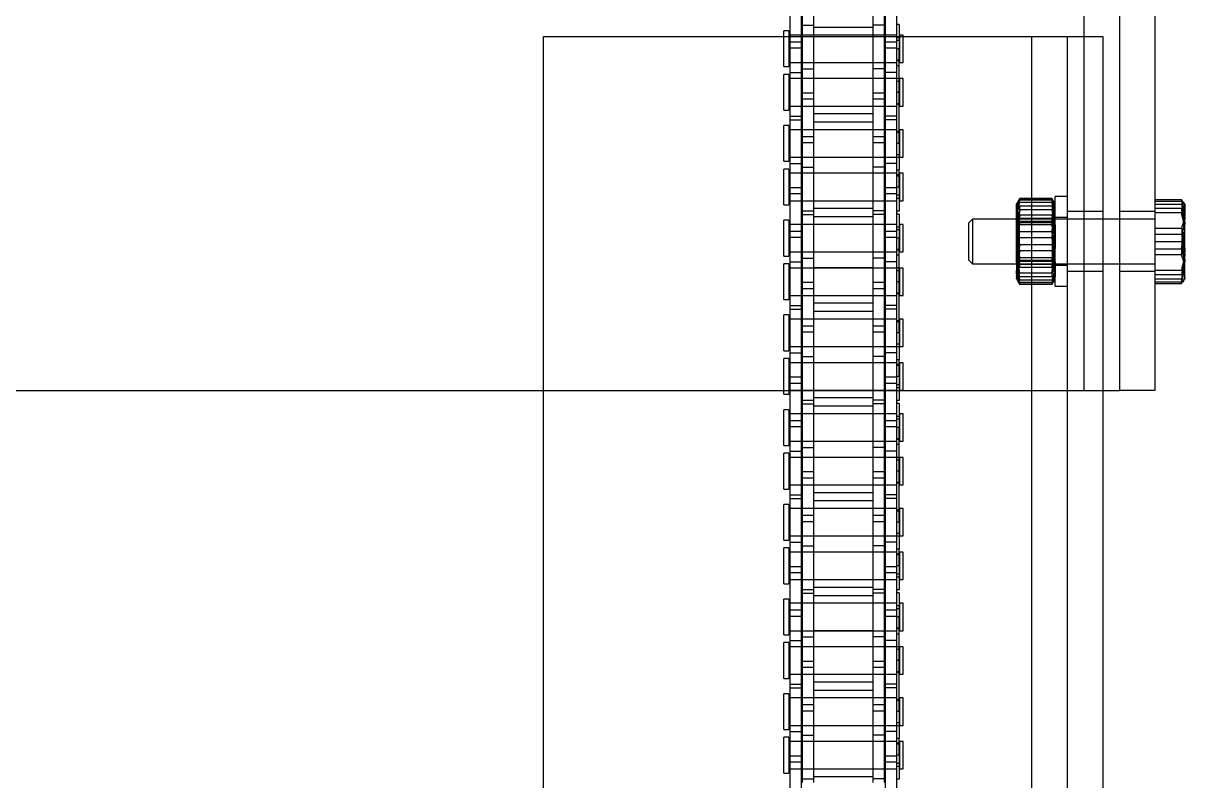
# Model space of a CAD drawing. Header units: metres. Extents: x 0 to 63075, y 0 to 44550.
# Drawn here: x 14039.5 to 14195.2, y 28974.7 to 29076.3 of the extents above; entities that cross this region are included whole.
import ezdxf

# ---------------------------------------------------------------- set-up
doc = ezdxf.new("R2010")
doc.units = ezdxf.units.M
doc.header["$LTSCALE"] = 75
doc.linetypes.add('HIDDEN2', pattern=[4.7625, 3.175, -1.5875])
for name, color, linetype in [('SDM', 7, 'Continuous'), ('SL4', 4, 'Continuous'), ('ST1', 7, 'HIDDEN2')]:
    doc.layers.add(name, color=color, linetype=linetype)

# ---------------------------------------------------------------- blocks, each defined once
blk = doc.blocks.new('A$Cb6dca9d5')
at = {"layer": 'SL4'}
for p, q in [((340, 2387.24), (340, 2287.24)), ((344.76, 2387.24), (344.76, 2287.24)), ((297.51, 2336.25), (297.51, 2339.74)), ((299.03, 2336.25), (299.03, 2339.74)), ((306.96, 2336.25), (306.96, 2339.74)), ((308.48, 2336.25), (308.48, 2339.74)), ((335.24, 2339.74), (335.24, 2334.74)), ((295.84, 2334.74), (295.84, 2339)), ((297.36, 2334.74), (297.36, 2339)), ((308.64, 2334.74), (308.64, 2339)), ((310.16, 2334.74), (310.16, 2339)), ((295.66, 2335.47), (295, 2335.47)), ((295, 2334.74), (295, 2335.47)), ((295.66, 2335.47), (295.66, 2334.74)), ((297.51, 2334.74), (297.51, 2336.25)), ((297.51, 2336.25), (299.03, 2336.25)), ((299.03, 2334.74), (299.03, 2336.25)), ((308.48, 2336.25), (306.96, 2336.25)), ((306.96, 2334.74), (306.96, 2336.25)), ((308.48, 2334.74), (308.48, 2336.25)), ((310.49, 2336.31), (310.16, 2336.31)), ((310.49, 2336.31), (310.49, 2334.74)), ((262.77, 2334.74), (328.24, 2334.74)), ((262.77, 1009.76), (262.77, 2334.74)), ((295.84, 2334.92), (295.66, 2334.92)), ((297.51, 2334.92), (297.36, 2334.92)), ((308.64, 2334.92), (308.48, 2334.92)), ((311, 2334.92), (310.53, 2334.92)), ((310.53, 2334.92), (310.53, 2334.74)), ((311, 2334.74), (311, 2334.92)), ((328.24, 1009.76), (328.24, 2334.74)), ((328.24, 2334.74), (337.77, 2334.74)), ((337.77, 2334.74), (337.77, 1009.76)), ((344.76, 2312.88), (348.32, 2312.88)), ((348.32, 2312.88), (348.76, 2310.94)), ((348.57, 2312.48), (348.32, 2312.88)), ((348.76, 2312.24), (348.62, 2312.49)), ((348.76, 2312.24), (348.76, 2310.94)), ((340, 2310.24), (337.77, 2310.24)), ((348.76, 2306.18), (348.76, 2310.94)), ((344.76, 2309), (348.32, 2309)), ((348.32, 2309), (348.76, 2306.18)), ((348.76, 2302.48), (348.76, 2306.18)), ((337.77, 2304.24), (340, 2304.24)), ((344.76, 2303.36), (348.32, 2303.36)), ((348.76, 2302.24), (348.76, 2302.48)), ((344.76, 2301.6), (348.32, 2301.6)), ((348.62, 2301.99), (348.76, 2302.24)), ((123.24, 2287.24), (262.77, 2287.24)), ((337.77, 2287.24), (340, 2287.24)), ((344.76, 2287.24), (340, 2287.24))]:
    blk.add_line(p, q, dxfattribs=at)
for points, knots in [([(348.76, 2310.94), (348.76, 2310.89), (348.76, 2310.24), (348.53, 2309.6), (348.32, 2309)], [0, 0, 0, 0, 0.070201, 1, 1, 1, 1]), ([(348.76, 2306.18), (348.76, 2306.11), (348.76, 2305.16), (348.53, 2304.22), (348.32, 2303.36)], [0, 0, 0, 0, 0.070201, 1, 1, 1, 1]), ([(348.32, 2303.36), (348.5, 2303.13), (348.74, 2302.84), (348.76, 2302.54), (348.76, 2302.48)], [0, 0, 0, 0, 0.768151, 1, 1, 1, 1]), ([(348.76, 2302.48), (348.71, 2302.24), (348.63, 2301.94), (348.37, 2301.66), (348.32, 2301.6)], [0, 0, 0, 0, 0.788999, 1, 1, 1, 1])]:
    blk.add_open_spline(points, degree=3, knots=knots, dxfattribs=at)
at = {"layer": 'ST1'}
for p, q in [((335.24, 2387.24), (335.24, 2287.24)), ((297.51, 2336.25), (299.03, 2336.25)), ((299.03, 2335.97), (306.96, 2335.97)), ((308.48, 2336.25), (306.96, 2336.25)), ((295, 2330.68), (295, 2334.74)), ((295.66, 2334.74), (295.66, 2330.68)), ((297.36, 2334.92), (295.84, 2334.92)), ((297.36, 2334.92), (295.84, 2334.92)), ((295.84, 2329.9), (295.84, 2334.74)), ((295.84, 2334.01), (297.36, 2334.01)), ((297.36, 2329.9), (297.36, 2334.74)), ((308.48, 2334.92), (297.51, 2334.92)), ((299.03, 2334.92), (297.51, 2334.92)), ((297.51, 2327.16), (297.51, 2334.74)), ((299.03, 2327.16), (299.03, 2334.74)), ((306.96, 2334.92), (299.03, 2334.92)), ((308.48, 2334.92), (306.96, 2334.92)), ((306.96, 2327.16), (306.96, 2334.74)), ((308.48, 2327.16), (308.48, 2334.74)), ((310.16, 2334.92), (308.64, 2334.92)), ((310.16, 2334.92), (308.64, 2334.92)), ((308.64, 2329.9), (308.64, 2334.74)), ((308.64, 2334.01), (310.16, 2334.01)), ((310.16, 2329.9), (310.16, 2334.74)), ((310.53, 2334.55), (310.16, 2334.55)), ((310.49, 2334.18), (310.16, 2334.18)), ((310.49, 2334.74), (310.49, 2333.08)), ((310.53, 2334.74), (310.53, 2331.23)), ((311, 2331.23), (311, 2334.74)), ((328.24, 1009.76), (328.24, 2334.74)), ((333, 2334.74), (333, 1009.76)), ((335.24, 2334.74), (335.24, 2287.24)), ((297.36, 2333.15), (295.84, 2333.15)), ((310.16, 2333.15), (308.64, 2333.15)), ((310.49, 2333.08), (310.16, 2333.08)), ((310.49, 2320.38), (310.49, 2333.08)), ((295, 2330.68), (295.66, 2330.68)), ((295.66, 2331.23), (310.16, 2331.23)), ((295.84, 2331.23), (297.36, 2331.23)), ((297.51, 2331.23), (299.03, 2331.23)), ((297.51, 2330.4), (299.03, 2330.4)), ((299.03, 2331.23), (306.96, 2331.23)), ((306.96, 2331.19), (299.03, 2331.19)), ((306.96, 2331.23), (308.48, 2331.23)), ((308.48, 2330.4), (306.96, 2330.4)), ((308.64, 2331.23), (310.16, 2331.23)), ((310.16, 2331.6), (310.53, 2331.6)), ((310.49, 2331.46), (310.16, 2331.46)), ((310.49, 2330.78), (310.16, 2330.78)), ((310.53, 2331.23), (311, 2331.23)), ((295, 2324.83), (295, 2329.63)), ((295.66, 2329.63), (295, 2329.63)), ((295.66, 2329.63), (295.66, 2324.83)), ((310.16, 2329.07), (295.66, 2329.07)), ((295.84, 2329.9), (297.36, 2329.9)), ((295.84, 2323.55), (295.84, 2329.9)), ((297.36, 2329.07), (295.84, 2329.07)), ((297.36, 2323.55), (297.36, 2329.9)), ((299.03, 2329.07), (297.51, 2329.07)), ((299.03, 2329.12), (306.96, 2329.12)), ((306.96, 2329.07), (299.03, 2329.07)), ((308.48, 2329.07), (306.96, 2329.07)), ((310.16, 2329.9), (308.64, 2329.9)), ((308.64, 2323.55), (308.64, 2329.9)), ((310.49, 2329.07), (308.64, 2329.07)), ((310.16, 2323.55), (310.16, 2329.9)), ((310.53, 2329.07), (310.53, 2325.38)), ((311, 2329.07), (310.53, 2329.07)), ((311, 2325.38), (311, 2329.07)), ((310.53, 2328.7), (310.16, 2328.7)), ((310.49, 2327.23), (310.16, 2327.23)), ((297.51, 2326.3), (297.51, 2327.16)), ((297.51, 2327.16), (299.03, 2327.16)), ((297.51, 2317.2), (297.51, 2326.3)), ((299.03, 2326.3), (297.51, 2326.3)), ((299.03, 2326.3), (299.03, 2327.16)), ((299.03, 2317.2), (299.03, 2326.3)), ((306.96, 2326.3), (306.96, 2327.16)), ((306.96, 2327.16), (308.48, 2327.16)), ((306.96, 2317.2), (306.96, 2326.3)), ((308.48, 2326.3), (306.96, 2326.3)), ((308.48, 2326.3), (308.48, 2327.16)), ((308.48, 2317.2), (308.48, 2326.3)), ((310.16, 2325.75), (310.53, 2325.75)), ((295, 2324.83), (295.66, 2324.83)), ((295.66, 2325.38), (310.16, 2325.38)), ((295.84, 2325.38), (297.36, 2325.38)), ((297.51, 2325.38), (299.03, 2325.38)), ((299.03, 2325.38), (306.96, 2325.38)), ((306.96, 2324.34), (299.03, 2324.34)), ((306.96, 2325.38), (308.48, 2325.38)), ((308.64, 2325.38), (310.16, 2325.38)), ((310.49, 2325.61), (310.16, 2325.61)), ((310.53, 2325.38), (311, 2325.38)), ((295, 2317.98), (295, 2322.77)), ((295.66, 2322.77), (295, 2322.77)), ((295.66, 2322.77), (295.66, 2317.98)), ((295.84, 2324.05), (297.36, 2324.05)), ((295.84, 2323.55), (297.36, 2323.55)), ((295.84, 2314.46), (295.84, 2323.55)), ((297.36, 2314.46), (297.36, 2323.55)), ((299.03, 2323.27), (306.96, 2323.27)), ((310.16, 2324.05), (308.64, 2324.05)), ((310.16, 2323.55), (308.64, 2323.55)), ((308.64, 2314.46), (308.64, 2323.55)), ((310.16, 2314.46), (310.16, 2323.55)), ((310.16, 2322.22), (295.66, 2322.22)), ((297.36, 2322.22), (295.84, 2322.22)), ((299.03, 2322.22), (297.51, 2322.22)), ((297.51, 2321.31), (299.03, 2321.31)), ((306.96, 2322.22), (299.03, 2322.22)), ((308.48, 2322.22), (306.96, 2322.22)), ((306.96, 2321.31), (308.48, 2321.31)), ((310.16, 2322.22), (308.64, 2322.22)), ((310.49, 2321.99), (310.16, 2321.99)), ((310.53, 2321.85), (310.16, 2321.85)), ((310.53, 2322.22), (310.53, 2318.53)), ((311, 2322.22), (310.53, 2322.22)), ((311, 2318.53), (311, 2322.22)), ((299.03, 2320.45), (297.51, 2320.45)), ((308.48, 2320.45), (306.96, 2320.45)), ((310.49, 2320.38), (310.16, 2320.38)), ((310.49, 2320.38), (310.49, 2316.82)), ((295, 2317.98), (295.66, 2317.98)), ((295.66, 2318.53), (310.16, 2318.53)), ((295.84, 2318.53), (297.36, 2318.53)), ((297.51, 2318.53), (299.03, 2318.53)), ((299.03, 2318.53), (306.96, 2318.53)), ((306.96, 2318.49), (299.03, 2318.49)), ((306.96, 2318.53), (308.48, 2318.53)), ((308.64, 2318.53), (310.49, 2318.53)), ((310.16, 2318.9), (310.53, 2318.9)), ((310.53, 2318.53), (311, 2318.53)), ((295, 2312.13), (295, 2316.93)), ((295.66, 2316.93), (295, 2316.93)), ((295.66, 2316.93), (295.66, 2312.13)), ((310.16, 2316.37), (295.66, 2316.37)), ((295.84, 2317.7), (297.36, 2317.7)), ((297.36, 2316.37), (295.84, 2316.37)), ((297.51, 2317.2), (299.03, 2317.2)), ((297.51, 2310.85), (297.51, 2317.2)), ((299.03, 2316.37), (297.51, 2316.37)), ((299.03, 2310.85), (299.03, 2317.2)), ((299.03, 2316.42), (306.96, 2316.42)), ((306.96, 2316.37), (299.03, 2316.37)), ((308.48, 2317.2), (306.96, 2317.2)), ((306.96, 2310.85), (306.96, 2317.2)), ((308.48, 2316.37), (306.96, 2316.37)), ((308.48, 2310.85), (308.48, 2317.2)), ((310.16, 2317.7), (308.64, 2317.7)), ((310.16, 2316.37), (308.64, 2316.37)), ((310.16, 2316.82), (310.49, 2316.82)), ((310.49, 2314.53), (310.49, 2316.82)), ((310.53, 2316.37), (310.53, 2312.68)), ((311, 2316.37), (310.53, 2316.37)), ((311, 2312.68), (311, 2316.37)), ((310.49, 2316.15), (310.16, 2316.15)), ((310.53, 2316), (310.16, 2316)), ((295.84, 2313.6), (295.84, 2314.46)), ((295.84, 2314.46), (297.36, 2314.46)), ((295.84, 2304.5), (295.84, 2313.6)), ((297.36, 2313.6), (295.84, 2313.6)), ((297.36, 2313.6), (297.36, 2314.46)), ((297.36, 2304.5), (297.36, 2313.6)), ((308.64, 2313.6), (308.64, 2314.46)), ((308.64, 2314.46), (310.16, 2314.46)), ((308.64, 2304.5), (308.64, 2313.6)), ((310.16, 2313.6), (308.64, 2313.6)), ((310.49, 2314.53), (310.16, 2314.53)), ((310.16, 2313.6), (310.16, 2314.46)), ((310.16, 2304.5), (310.16, 2313.6)), ((310.49, 2313.42), (310.16, 2313.42)), ((310.49, 2314.53), (310.49, 2311.3)), ((331.4, 2301.52), (331.4, 2313.24)), ((333, 2313.24), (331.4, 2313.24)), ((295, 2312.13), (295.66, 2312.13)), ((295.66, 2312.68), (310.16, 2312.68)), ((295.84, 2312.68), (297.36, 2312.68)), ((297.51, 2312.68), (299.03, 2312.68)), ((299.03, 2312.68), (306.96, 2312.68)), ((306.96, 2312.68), (308.48, 2312.68)), ((308.64, 2312.68), (310.16, 2312.68)), ((310.16, 2313.05), (310.53, 2313.05)), ((310.53, 2312.68), (311, 2312.68)), ((326.21, 2312.25), (326.2, 2312.24)), ((326.2, 2312.22), (326.2, 2312.24)), ((326.2, 2309.37), (326.2, 2312.22)), ((326.65, 2311.98), (326.2, 2309.37)), ((326.65, 2310.32), (326.2, 2311.66)), ((326.28, 2312.37), (326.21, 2312.25)), ((326.44, 2312.65), (326.28, 2312.37)), ((326.31, 2312.36), (326.65, 2312.75)), ((326.59, 2312.9), (326.44, 2312.65)), ((326.61, 2312.89), (326.65, 2313.01)), ((330.96, 2313.01), (326.65, 2313.01)), ((330.96, 2312.96), (326.65, 2312.96)), ((330.96, 2312.75), (326.65, 2312.75)), ((330.96, 2312.46), (326.65, 2312.46)), ((330.96, 2311.98), (326.65, 2311.98)), ((331, 2312.89), (330.96, 2313.01)), ((331.12, 2312.63), (330.96, 2312.96)), ((331.31, 2312.35), (330.96, 2312.75)), ((330.96, 2311.98), (331.4, 2309.37)), ((330.96, 2310.32), (331.4, 2311.66)), ((331.16, 2312.65), (331.02, 2312.9)), ((331.33, 2312.37), (331.16, 2312.65)), ((331.39, 2312.25), (331.33, 2312.37)), ((331.4, 2312.24), (331.39, 2312.25)), ((344.76, 2312.65), (348.32, 2312.65)), ((344.76, 2312.24), (348.32, 2312.24)), ((344.76, 2311.68), (348.32, 2311.68)), ((348.32, 2312.65), (348.76, 2310.43)), ((348.32, 2312.24), (348.76, 2309.74)), ((348.76, 2312.17), (348.76, 2312.24)), ((297.51, 2311.35), (299.03, 2311.35)), ((297.51, 2310.85), (299.03, 2310.85)), ((297.51, 2301.76), (297.51, 2310.85)), ((299.03, 2301.76), (299.03, 2310.85)), ((306.96, 2311.64), (299.03, 2311.64)), ((299.03, 2310.57), (306.96, 2310.57)), ((308.48, 2311.35), (306.96, 2311.35)), ((308.48, 2310.85), (306.96, 2310.85)), ((306.96, 2301.76), (306.96, 2310.85)), ((308.48, 2301.76), (308.48, 2310.85)), ((310.49, 2311.3), (310.16, 2311.3)), ((310.49, 2310.91), (310.16, 2310.91)), ((310.49, 2310.91), (310.49, 2307.68)), ((320.32, 2310.24), (319.76, 2309.68)), ((320.32, 2310.24), (320.32, 2304.24)), ((337.77, 2310.24), (320.32, 2310.24)), ((326.65, 2311.47), (326.2, 2308.71)), ((326.65, 2309.45), (326.2, 2311.21)), ((326.65, 2310.75), (326.2, 2307.89)), ((326.65, 2308.52), (326.2, 2310.64)), ((326.55, 2309.74), (326.2, 2310.24)), ((330.96, 2311.47), (326.65, 2311.47)), ((330.96, 2310.75), (326.65, 2310.75)), ((330.96, 2310.32), (326.65, 2310.32)), ((330.96, 2311.47), (331.4, 2308.71)), ((330.96, 2309.45), (331.4, 2311.21)), ((330.96, 2310.75), (331.4, 2307.89)), ((330.96, 2308.52), (331.4, 2310.64)), ((331.38, 2310.24), (331.03, 2309.74)), ((331.38, 2310.23), (331.38, 2310.24)), ((331.4, 2310.24), (331.38, 2310.24)), ((331.38, 2304.24), (331.38, 2310.23)), ((333, 2310.44), (331.4, 2310.44)), ((337.77, 2311.24), (333, 2311.24)), ((344.76, 2311.24), (340, 2311.24)), ((344.76, 2310.24), (340, 2310.24)), ((344.76, 2311.12), (348.32, 2311.12)), ((295, 2305.28), (295, 2310.07)), ((295.66, 2310.07), (295, 2310.07)), ((295.66, 2310.07), (295.66, 2305.28)), ((310.16, 2309.52), (295.66, 2309.52)), ((297.36, 2309.52), (295.84, 2309.52)), ((295.84, 2308.61), (297.36, 2308.61)), ((299.03, 2309.52), (297.51, 2309.52)), ((306.96, 2309.52), (299.03, 2309.52)), ((308.48, 2309.52), (306.96, 2309.52)), ((310.16, 2309.52), (308.64, 2309.52)), ((308.64, 2308.61), (310.16, 2308.61)), ((310.53, 2309.15), (310.16, 2309.15)), ((310.49, 2308.78), (310.16, 2308.78)), ((310.53, 2309.52), (310.53, 2305.83)), ((311, 2309.52), (310.53, 2309.52)), ((311, 2305.83), (311, 2309.52)), ((319.76, 2309.68), (319.76, 2304.79)), ((326.65, 2307.72), (326.2, 2310.09)), ((326.65, 2309.93), (326.2, 2307.04)), ((326.2, 2304.39), (326.2, 2309.37)), ((326.55, 2309.74), (326.55, 2304.74)), ((331.03, 2309.74), (326.55, 2309.74)), ((330.96, 2309.93), (326.65, 2309.93)), ((330.96, 2309.45), (326.65, 2309.45)), ((330.96, 2307.72), (331.4, 2310.09)), ((330.96, 2309.93), (331.4, 2307.04)), ((331.03, 2304.74), (331.03, 2309.74)), ((348.32, 2306.26), (348.76, 2308.97)), ((297.36, 2307.75), (295.84, 2307.75)), ((310.16, 2307.75), (308.64, 2307.75)), ((310.49, 2307.68), (310.16, 2307.68)), ((310.49, 2294.98), (310.49, 2307.68)), ((326.65, 2304.55), (326.2, 2307.43)), ((330.96, 2308.52), (326.65, 2308.52)), ((330.96, 2307.72), (326.65, 2307.72)), ((330.96, 2304.55), (331.4, 2307.43)), ((344.76, 2308.21), (348.32, 2308.21)), ((344.76, 2307.24), (348.32, 2307.24)), ((348.32, 2305.48), (348.76, 2308.3)), ((348.32, 2308.21), (348.76, 2305.5)), ((348.32, 2307.24), (348.76, 2304.74)), ((295.66, 2305.83), (310.16, 2305.83)), ((295.84, 2305.83), (297.36, 2305.83)), ((297.51, 2305.83), (299.03, 2305.83)), ((299.03, 2305.83), (306.96, 2305.83)), ((306.96, 2305.79), (299.03, 2305.79)), ((306.96, 2305.83), (308.48, 2305.83)), ((308.64, 2305.83), (310.16, 2305.83)), ((310.16, 2306.2), (310.53, 2306.2)), ((310.49, 2306.06), (310.16, 2306.06)), ((310.53, 2305.83), (311, 2305.83)), ((326.65, 2306.76), (326.2, 2304.39)), ((326.65, 2303.72), (326.2, 2306.59)), ((326.65, 2305.96), (326.2, 2303.84)), ((326.65, 2303), (326.2, 2305.76)), ((330.96, 2306.76), (326.65, 2306.76)), ((330.96, 2305.96), (326.65, 2305.96)), ((330.96, 2306.76), (331.4, 2304.39)), ((330.96, 2303.72), (331.4, 2306.59)), ((330.96, 2305.96), (331.4, 2303.84)), ((330.96, 2303), (331.4, 2305.76)), ((344.76, 2306.26), (348.32, 2306.26)), ((344.76, 2305.48), (348.32, 2305.48)), ((295, 2305.28), (295.66, 2305.28)), ((295, 2299.43), (295, 2304.23)), ((295.66, 2304.23), (295, 2304.23)), ((295.66, 2304.23), (295.66, 2299.43)), ((295.84, 2304.5), (297.36, 2304.5)), ((295.84, 2298.15), (295.84, 2304.5)), ((297.36, 2298.15), (297.36, 2304.5)), ((297.51, 2305), (299.03, 2305)), ((308.48, 2305), (306.96, 2305)), ((310.16, 2304.5), (308.64, 2304.5)), ((308.64, 2298.15), (308.64, 2304.5)), ((310.49, 2305.38), (310.16, 2305.38)), ((310.16, 2298.15), (310.16, 2304.5)), ((319.76, 2304.79), (320.32, 2304.24)), ((320.32, 2304.24), (337.77, 2304.24)), ((326.65, 2302.49), (326.2, 2305.11)), ((326.65, 2305.03), (326.2, 2303.27)), ((326.2, 2304.24), (326.55, 2304.74)), ((326.2, 2304.39), (326.2, 2302.24)), ((326.65, 2304.16), (326.2, 2302.81)), ((326.55, 2304.74), (331.03, 2304.74)), ((330.96, 2305.03), (326.65, 2305.03)), ((330.96, 2304.55), (326.65, 2304.55)), ((330.96, 2304.16), (326.65, 2304.16)), ((330.96, 2302.49), (331.4, 2305.11)), ((330.96, 2305.03), (331.4, 2303.27)), ((330.96, 2304.16), (331.4, 2302.81)), ((331.03, 2304.74), (331.38, 2304.24)), ((331.4, 2304.04), (333, 2304.04)), ((340, 2304.24), (344.76, 2304.24)), ((348.32, 2301.82), (348.76, 2304.04)), ((310.16, 2303.67), (295.66, 2303.67)), ((297.36, 2303.67), (295.84, 2303.67)), ((299.03, 2303.67), (297.51, 2303.67)), ((299.03, 2303.72), (306.96, 2303.72)), ((306.96, 2303.67), (299.03, 2303.67)), ((308.48, 2303.67), (306.96, 2303.67)), ((310.49, 2303.67), (308.64, 2303.67)), ((310.53, 2303.3), (310.16, 2303.3)), ((310.53, 2303.67), (310.53, 2299.98)), ((311, 2303.67), (310.53, 2303.67)), ((311, 2299.98), (311, 2303.67)), ((330.96, 2303.72), (326.65, 2303.72)), ((330.96, 2303), (326.65, 2303)), ((330.96, 2302.49), (326.65, 2302.49)), ((333, 2303.24), (337.77, 2303.24)), ((340, 2303.24), (344.76, 2303.24)), ((344.76, 2302.8), (348.32, 2302.8)), ((348.32, 2301.6), (348.76, 2303.54)), ((348.76, 2302.31), (348.66, 2302.17)), ((348.76, 2302.31), (348.76, 2302.24)), ((297.51, 2300.9), (297.51, 2301.76)), ((297.51, 2301.76), (299.03, 2301.76)), ((297.51, 2291.8), (297.51, 2300.9)), ((299.03, 2300.9), (297.51, 2300.9)), ((299.03, 2300.9), (299.03, 2301.76)), ((299.03, 2291.8), (299.03, 2300.9)), ((306.96, 2300.9), (306.96, 2301.76)), ((306.96, 2301.76), (308.48, 2301.76)), ((306.96, 2291.8), (306.96, 2300.9)), ((308.48, 2300.9), (306.96, 2300.9)), ((308.48, 2300.9), (308.48, 2301.76)), ((308.48, 2291.8), (308.48, 2300.9)), ((310.49, 2301.83), (310.16, 2301.83)), ((326.2, 2302.24), (326.21, 2302.22)), ((326.21, 2302.22), (326.28, 2302.11)), ((326.28, 2302.11), (326.44, 2301.82)), ((326.44, 2301.82), (326.59, 2301.57)), ((330.96, 2302.02), (326.65, 2302.02)), ((330.96, 2301.72), (326.65, 2301.72)), ((330.96, 2301.51), (326.65, 2301.51)), ((330.96, 2301.47), (326.65, 2301.47)), ((331.02, 2301.57), (331.16, 2301.82)), ((331.16, 2301.82), (331.33, 2302.11)), ((331.33, 2302.11), (331.39, 2302.22)), ((331.39, 2302.22), (331.4, 2302.24)), ((331.4, 2301.24), (331.4, 2301.52)), ((331.4, 2301.24), (333, 2301.24)), ((344.76, 2302.24), (348.32, 2302.24)), ((344.76, 2301.82), (348.32, 2301.82)), ((295, 2299.43), (295.66, 2299.43)), ((295.66, 2299.98), (310.16, 2299.98)), ((295.84, 2299.98), (297.36, 2299.98)), ((297.51, 2299.98), (299.03, 2299.98)), ((299.03, 2299.98), (306.96, 2299.98)), ((306.96, 2299.98), (308.48, 2299.98)), ((308.64, 2299.98), (310.16, 2299.98)), ((310.16, 2300.35), (310.53, 2300.35)), ((310.49, 2300.21), (310.16, 2300.21)), ((310.53, 2299.98), (311, 2299.98)), ((295.84, 2298.65), (297.36, 2298.65)), ((295.84, 2298.15), (297.36, 2298.15)), ((295.84, 2289.06), (295.84, 2298.15)), ((297.36, 2289.06), (297.36, 2298.15)), ((306.96, 2298.94), (299.03, 2298.94)), ((299.03, 2297.87), (306.96, 2297.87)), ((310.16, 2298.65), (308.64, 2298.65)), ((310.16, 2298.15), (308.64, 2298.15)), ((308.64, 2289.06), (308.64, 2298.15)), ((310.16, 2289.06), (310.16, 2298.15)), ((295, 2292.58), (295, 2297.37)), ((295.66, 2297.37), (295, 2297.37)), ((295.66, 2297.37), (295.66, 2292.58)), ((310.16, 2296.82), (295.66, 2296.82)), ((297.36, 2296.82), (295.84, 2296.82)), ((299.03, 2296.82), (297.51, 2296.82)), ((306.96, 2296.82), (299.03, 2296.82)), ((308.48, 2296.82), (306.96, 2296.82)), ((310.16, 2296.82), (308.64, 2296.82)), ((310.49, 2296.59), (310.16, 2296.59)), ((310.53, 2296.45), (310.16, 2296.45)), ((310.53, 2296.82), (310.53, 2293.13)), ((311, 2296.82), (310.53, 2296.82)), ((311, 2293.13), (311, 2296.82)), ((297.51, 2295.91), (299.03, 2295.91)), ((299.03, 2295.05), (297.51, 2295.05)), ((306.96, 2295.91), (308.48, 2295.91)), ((308.48, 2295.05), (306.96, 2295.05)), ((310.49, 2294.98), (310.16, 2294.98)), ((310.49, 2294.98), (310.49, 2291.42)), ((295.66, 2293.13), (310.16, 2293.13)), ((295.84, 2293.13), (297.36, 2293.13)), ((297.51, 2293.13), (299.03, 2293.13)), ((299.03, 2293.13), (306.96, 2293.13)), ((306.96, 2293.09), (299.03, 2293.09)), ((306.96, 2293.13), (308.48, 2293.13)), ((308.64, 2293.13), (310.49, 2293.13)), ((310.16, 2293.5), (310.53, 2293.5)), ((310.53, 2293.13), (311, 2293.13)), ((295, 2292.58), (295.66, 2292.58)), ((295, 2286.73), (295, 2291.53)), ((295.66, 2291.53), (295, 2291.53)), ((295.66, 2291.53), (295.66, 2286.73)), ((295.84, 2292.3), (297.36, 2292.3)), ((297.51, 2291.8), (299.03, 2291.8)), ((297.51, 2285.45), (297.51, 2291.8)), ((299.03, 2285.45), (299.03, 2291.8)), ((308.48, 2291.8), (306.96, 2291.8)), ((306.96, 2285.45), (306.96, 2291.8)), ((308.48, 2285.45), (308.48, 2291.8)), ((310.16, 2292.3), (308.64, 2292.3)), ((310.16, 2291.42), (310.49, 2291.42)), ((310.49, 2289.13), (310.49, 2291.42)), ((310.16, 2290.97), (295.66, 2290.97)), ((297.36, 2290.97), (295.84, 2290.97)), ((299.03, 2290.97), (297.51, 2290.97)), ((299.03, 2291.02), (306.96, 2291.02)), ((306.96, 2290.97), (299.03, 2290.97)), ((308.48, 2290.97), (306.96, 2290.97)), ((310.16, 2290.97), (308.64, 2290.97)), ((310.49, 2290.75), (310.16, 2290.75)), ((310.53, 2290.6), (310.16, 2290.6)), ((310.53, 2290.97), (310.53, 2287.28)), ((311, 2290.97), (310.53, 2290.97)), ((311, 2287.28), (311, 2290.97)), ((295.84, 2288.2), (295.84, 2289.06)), ((295.84, 2289.06), (297.36, 2289.06)), ((297.36, 2288.2), (297.36, 2289.06)), ((308.64, 2288.2), (308.64, 2289.06)), ((308.64, 2289.06), (310.16, 2289.06)), ((310.49, 2289.13), (310.16, 2289.13)), ((310.16, 2288.2), (310.16, 2289.06)), ((310.49, 2289.13), (310.49, 2285.9)), ((262.77, 2287.24), (335.24, 2287.24)), ((295, 2286.73), (295.66, 2286.73)), ((295.66, 2287.28), (310.16, 2287.28)), ((295.84, 2279.1), (295.84, 2288.2)), ((297.36, 2288.2), (295.84, 2288.2)), ((295.84, 2287.28), (297.36, 2287.28)), ((297.36, 2279.1), (297.36, 2288.2)), ((297.51, 2287.28), (299.03, 2287.28)), ((299.03, 2287.28), (306.96, 2287.28)), ((306.96, 2287.28), (308.48, 2287.28)), ((308.64, 2279.1), (308.64, 2288.2)), ((310.16, 2288.2), (308.64, 2288.2)), ((308.64, 2287.28), (310.16, 2287.28)), ((310.16, 2279.1), (310.16, 2288.2)), ((310.49, 2288.02), (310.16, 2288.02)), ((310.16, 2287.65), (310.53, 2287.65)), ((310.53, 2287.28), (311, 2287.28)), ((335.24, 2287.24), (337.77, 2287.24)), ((297.51, 2285.95), (299.03, 2285.95)), ((297.51, 2285.45), (299.03, 2285.45)), ((297.51, 2276.36), (297.51, 2285.45)), ((299.03, 2276.36), (299.03, 2285.45)), ((306.96, 2286.24), (299.03, 2286.24)), ((299.03, 2285.17), (306.96, 2285.17)), ((308.48, 2285.95), (306.96, 2285.95)), ((308.48, 2285.45), (306.96, 2285.45)), ((306.96, 2276.36), (306.96, 2285.45)), ((308.48, 2276.36), (308.48, 2285.45)), ((310.49, 2285.9), (310.16, 2285.9)), ((310.49, 2285.51), (310.16, 2285.51)), ((310.49, 2285.51), (310.49, 2282.28)), ((295, 2279.88), (295, 2284.67)), ((295.66, 2284.67), (295, 2284.67)), ((295.66, 2284.67), (295.66, 2279.88)), ((310.16, 2284.12), (295.66, 2284.12)), ((297.36, 2284.12), (295.84, 2284.12)), ((299.03, 2284.12), (297.51, 2284.12)), ((306.96, 2284.12), (299.03, 2284.12)), ((308.48, 2284.12), (306.96, 2284.12)), ((310.16, 2284.12), (308.64, 2284.12)), ((310.53, 2283.75), (310.16, 2283.75)), ((310.53, 2284.12), (310.53, 2280.43)), ((311, 2284.12), (310.53, 2284.12)), ((311, 2280.43), (311, 2284.12)), ((295.84, 2283.21), (297.36, 2283.21)), ((297.36, 2282.35), (295.84, 2282.35)), ((308.64, 2283.21), (310.16, 2283.21)), ((310.16, 2282.35), (308.64, 2282.35)), ((310.49, 2283.38), (310.16, 2283.38)), ((310.49, 2282.28), (310.16, 2282.28)), ((310.49, 2269.58), (310.49, 2282.28)), ((310.16, 2280.8), (310.53, 2280.8)), ((310.49, 2280.66), (310.16, 2280.66)), ((295, 2279.88), (295.66, 2279.88)), ((295.66, 2280.43), (310.16, 2280.43)), ((295.84, 2280.43), (297.36, 2280.43)), ((295.84, 2279.1), (297.36, 2279.1)), ((295.84, 2272.75), (295.84, 2279.1)), ((297.36, 2272.75), (297.36, 2279.1)), ((297.51, 2280.43), (299.03, 2280.43)), ((297.51, 2279.6), (299.03, 2279.6)), ((299.03, 2280.43), (306.96, 2280.43)), ((306.96, 2280.39), (299.03, 2280.39)), ((306.96, 2280.43), (308.48, 2280.43)), ((308.48, 2279.6), (306.96, 2279.6)), ((308.64, 2280.43), (310.16, 2280.43)), ((310.16, 2279.1), (308.64, 2279.1)), ((308.64, 2272.75), (308.64, 2279.1)), ((310.49, 2279.98), (310.16, 2279.98)), ((310.16, 2272.75), (310.16, 2279.1)), ((310.53, 2280.43), (311, 2280.43)), ((295, 2274.03), (295, 2278.83)), ((295.66, 2278.83), (295, 2278.83)), ((295.66, 2278.83), (295.66, 2274.03)), ((310.16, 2278.27), (295.66, 2278.27)), ((297.36, 2278.27), (295.84, 2278.27)), ((299.03, 2278.27), (297.51, 2278.27)), ((299.03, 2278.32), (306.96, 2278.32)), ((306.96, 2278.27), (299.03, 2278.27)), ((308.48, 2278.27), (306.96, 2278.27)), ((310.49, 2278.27), (308.64, 2278.27)), ((310.53, 2277.9), (310.16, 2277.9)), ((310.53, 2278.27), (310.53, 2274.58)), ((311, 2278.27), (310.53, 2278.27)), ((311, 2274.58), (311, 2278.27)), ((297.51, 2275.5), (297.51, 2276.36)), ((297.51, 2276.36), (299.03, 2276.36)), ((299.03, 2275.5), (299.03, 2276.36)), ((306.96, 2275.5), (306.96, 2276.36)), ((306.96, 2276.36), (308.48, 2276.36)), ((308.48, 2275.5), (308.48, 2276.36)), ((310.49, 2276.43), (310.16, 2276.43)), ((295.66, 2274.58), (310.16, 2274.58)), ((295.84, 2274.58), (297.36, 2274.58)), ((297.51, 2266.4), (297.51, 2275.5)), ((299.03, 2275.5), (297.51, 2275.5)), ((297.51, 2274.58), (299.03, 2274.58)), ((299.03, 2266.4), (299.03, 2275.5)), ((299.03, 2274.58), (306.96, 2274.58)), ((306.96, 2266.4), (306.96, 2275.5)), ((308.48, 2275.5), (306.96, 2275.5)), ((306.96, 2274.58), (308.48, 2274.58)), ((308.48, 2266.4), (308.48, 2275.5)), ((308.64, 2274.58), (310.16, 2274.58)), ((310.16, 2274.95), (310.53, 2274.95)), ((310.49, 2274.81), (310.16, 2274.81)), ((310.53, 2274.58), (311, 2274.58)), ((295, 2274.03), (295.66, 2274.03)), ((295.84, 2273.25), (297.36, 2273.25)), ((295.84, 2272.75), (297.36, 2272.75)), ((295.84, 2263.66), (295.84, 2272.75)), ((297.36, 2263.66), (297.36, 2272.75)), ((306.96, 2273.54), (299.03, 2273.54)), ((310.16, 2273.25), (308.64, 2273.25)), ((310.16, 2272.75), (308.64, 2272.75)), ((308.64, 2263.66), (308.64, 2272.75)), ((310.16, 2263.66), (310.16, 2272.75)), ((295, 2267.18), (295, 2271.97)), ((295.66, 2271.97), (295, 2271.97)), ((295.66, 2271.97), (295.66, 2267.18)), ((310.16, 2271.42), (295.66, 2271.42)), ((297.36, 2271.42), (295.84, 2271.42)), ((299.03, 2271.42), (297.51, 2271.42)), ((299.03, 2272.47), (306.96, 2272.47)), ((306.96, 2271.42), (299.03, 2271.42)), ((308.48, 2271.42), (306.96, 2271.42)), ((310.16, 2271.42), (308.64, 2271.42)), ((310.49, 2271.19), (310.16, 2271.19)), ((310.53, 2271.42), (310.53, 2267.73)), ((311, 2271.42), (310.53, 2271.42)), ((311, 2267.73), (311, 2271.42)), ((297.51, 2270.51), (299.03, 2270.51)), ((299.03, 2269.65), (297.51, 2269.65)), ((306.96, 2270.51), (308.48, 2270.51)), ((308.48, 2269.65), (306.96, 2269.65)), ((310.53, 2271.05), (310.16, 2271.05)), ((310.49, 2269.58), (310.16, 2269.58)), ((310.16, 2268.1), (310.53, 2268.1)), ((310.49, 2269.58), (310.49, 2266.02)), ((295, 2267.18), (295.66, 2267.18)), ((295.66, 2267.73), (310.16, 2267.73)), ((295.84, 2267.73), (297.36, 2267.73)), ((295.84, 2266.9), (297.36, 2266.9)), ((297.51, 2267.73), (299.03, 2267.73)), ((299.03, 2267.73), (306.96, 2267.73)), ((306.96, 2267.69), (299.03, 2267.69)), ((306.96, 2267.73), (308.48, 2267.73)), ((308.64, 2267.73), (310.49, 2267.73)), ((310.16, 2266.9), (308.64, 2266.9)), ((310.53, 2267.73), (311, 2267.73)), ((295, 2261.33), (295, 2266.13)), ((295.66, 2266.13), (295, 2266.13)), ((295.66, 2266.13), (295.66, 2261.33)), ((310.16, 2265.57), (295.66, 2265.57)), ((297.36, 2265.57), (295.84, 2265.57)), ((297.51, 2266.4), (299.03, 2266.4)), ((297.51, 2260.05), (297.51, 2266.4)), ((299.03, 2265.57), (297.51, 2265.57)), ((299.03, 2260.05), (299.03, 2266.4)), ((299.03, 2265.62), (306.96, 2265.62)), ((306.96, 2265.57), (299.03, 2265.57)), ((308.48, 2266.4), (306.96, 2266.4)), ((306.96, 2260.05), (306.96, 2266.4)), ((308.48, 2265.57), (306.96, 2265.57)), ((308.48, 2260.05), (308.48, 2266.4)), ((310.16, 2265.57), (308.64, 2265.57)), ((310.16, 2266.02), (310.49, 2266.02)), ((310.49, 2265.35), (310.16, 2265.35)), ((310.53, 2265.2), (310.16, 2265.2)), ((310.49, 2263.73), (310.49, 2266.02)), ((310.53, 2265.57), (310.53, 2261.88)), ((311, 2265.57), (310.53, 2265.57)), ((311, 2261.88), (311, 2265.57)), ((295.84, 2262.8), (295.84, 2263.66)), ((295.84, 2263.66), (297.36, 2263.66)), ((297.36, 2262.8), (297.36, 2263.66)), ((308.64, 2262.8), (308.64, 2263.66)), ((308.64, 2263.66), (310.16, 2263.66)), ((310.49, 2263.73), (310.16, 2263.73)), ((310.16, 2262.8), (310.16, 2263.66)), ((310.49, 2263.73), (310.49, 2260.5)), ((295.66, 2261.88), (310.16, 2261.88)), ((295.84, 2253.7), (295.84, 2262.8)), ((297.36, 2262.8), (295.84, 2262.8)), ((295.84, 2261.88), (297.36, 2261.88)), ((297.36, 2253.7), (297.36, 2262.8)), ((297.51, 2261.88), (299.03, 2261.88)), ((299.03, 2261.88), (306.96, 2261.88)), ((306.96, 2261.88), (308.48, 2261.88)), ((308.64, 2253.7), (308.64, 2262.8)), ((310.16, 2262.8), (308.64, 2262.8)), ((308.64, 2261.88), (310.16, 2261.88)), ((310.16, 2253.7), (310.16, 2262.8)), ((310.49, 2262.62), (310.16, 2262.62)), ((310.16, 2262.25), (310.53, 2262.25)), ((310.53, 2261.88), (311, 2261.88)), ((295, 2261.33), (295.66, 2261.33)), ((297.51, 2260.55), (299.03, 2260.55)), ((306.96, 2260.84), (299.03, 2260.84)), ((308.48, 2260.55), (306.96, 2260.55)), ((310.49, 2260.5), (310.16, 2260.5)), ((295, 2254.48), (295, 2259.27)), ((295.66, 2259.27), (295, 2259.27)), ((295.66, 2259.27), (295.66, 2254.48)), ((310.16, 2258.72), (295.66, 2258.72)), ((297.36, 2258.72), (295.84, 2258.72)), ((297.51, 2260.05), (299.03, 2260.05)), ((297.51, 2250.96), (297.51, 2260.05)), ((299.03, 2258.72), (297.51, 2258.72)), ((299.03, 2250.96), (299.03, 2260.05)), ((299.03, 2259.77), (306.96, 2259.77)), ((306.96, 2258.72), (299.03, 2258.72)), ((308.48, 2260.05), (306.96, 2260.05)), ((306.96, 2250.96), (306.96, 2260.05)), ((308.48, 2258.72), (306.96, 2258.72)), ((308.48, 2250.96), (308.48, 2260.05)), ((310.16, 2258.72), (308.64, 2258.72)), ((310.49, 2260.11), (310.16, 2260.11)), ((310.49, 2260.11), (310.49, 2256.88)), ((310.53, 2258.72), (310.53, 2255.03)), ((311, 2258.72), (310.53, 2258.72)), ((311, 2255.03), (311, 2258.72)), ((295.84, 2257.81), (297.36, 2257.81)), ((308.64, 2257.81), (310.16, 2257.81)), ((310.53, 2258.35), (310.16, 2258.35)), ((310.49, 2257.98), (310.16, 2257.98)), ((297.36, 2256.95), (295.84, 2256.95)), ((310.16, 2256.95), (308.64, 2256.95)), ((310.49, 2256.88), (310.16, 2256.88)), ((310.49, 2244.18), (310.49, 2256.88)), ((295, 2254.48), (295.66, 2254.48)), ((295.66, 2255.03), (310.16, 2255.03)), ((295.84, 2255.03), (297.36, 2255.03)), ((297.51, 2255.03), (299.03, 2255.03)), ((297.51, 2254.2), (299.03, 2254.2)), ((299.03, 2255.03), (306.96, 2255.03)), ((306.96, 2254.99), (299.03, 2254.99)), ((306.96, 2255.03), (308.48, 2255.03)), ((308.48, 2254.2), (306.96, 2254.2)), ((308.64, 2255.03), (310.16, 2255.03)), ((310.16, 2255.4), (310.53, 2255.4)), ((310.49, 2255.26), (310.16, 2255.26)), ((310.49, 2254.58), (310.16, 2254.58)), ((310.53, 2255.03), (311, 2255.03)), ((295, 2248.63), (295, 2253.43)), ((295.66, 2253.43), (295, 2253.43)), ((295.66, 2253.43), (295.66, 2248.63)), ((310.16, 2252.87), (295.66, 2252.87)), ((295.84, 2253.7), (297.36, 2253.7)), ((295.84, 2247.35), (295.84, 2253.7)), ((297.36, 2252.87), (295.84, 2252.87)), ((297.36, 2247.35), (297.36, 2253.7)), ((299.03, 2252.87), (297.51, 2252.87)), ((299.03, 2252.92), (306.96, 2252.92)), ((306.96, 2252.87), (299.03, 2252.87)), ((308.48, 2252.87), (306.96, 2252.87)), ((310.16, 2253.7), (308.64, 2253.7)), ((308.64, 2247.35), (308.64, 2253.7)), ((310.49, 2252.87), (308.64, 2252.87)), ((310.16, 2247.35), (310.16, 2253.7)), ((310.53, 2252.5), (310.16, 2252.5)), ((310.53, 2252.87), (310.53, 2249.18)), ((311, 2252.87), (310.53, 2252.87)), ((311, 2249.18), (311, 2252.87)), ((297.51, 2250.1), (297.51, 2250.96)), ((297.51, 2250.96), (299.03, 2250.96)), ((299.03, 2250.1), (299.03, 2250.96)), ((306.96, 2250.1), (306.96, 2250.96)), ((306.96, 2250.96), (308.48, 2250.96)), ((308.48, 2250.1), (308.48, 2250.96)), ((310.49, 2251.03), (310.16, 2251.03)), ((297.51, 2241), (297.51, 2250.1)), ((299.03, 2250.1), (297.51, 2250.1)), ((299.03, 2241), (299.03, 2250.1)), ((306.96, 2241), (306.96, 2250.1)), ((308.48, 2250.1), (306.96, 2250.1)), ((308.48, 2241), (308.48, 2250.1)), ((310.16, 2249.55), (310.53, 2249.55)), ((310.49, 2249.41), (310.16, 2249.41)), ((295, 2248.63), (295.66, 2248.63)), ((295.66, 2249.18), (310.16, 2249.18)), ((295.84, 2249.18), (297.36, 2249.18)), ((295.84, 2247.85), (297.36, 2247.85)), ((297.51, 2249.18), (299.03, 2249.18)), ((299.03, 2249.18), (306.96, 2249.18)), ((306.96, 2248.14), (299.03, 2248.14)), ((306.96, 2249.18), (308.48, 2249.18)), ((308.64, 2249.18), (310.16, 2249.18)), ((310.16, 2247.85), (308.64, 2247.85)), ((310.53, 2249.18), (311, 2249.18)), ((295, 2241.78), (295, 2246.57)), ((295.66, 2246.57), (295, 2246.57)), ((295.66, 2246.57), (295.66, 2241.78)), ((295.84, 2247.35), (297.36, 2247.35)), ((295.84, 2238.26), (295.84, 2247.35)), ((297.36, 2238.26), (297.36, 2247.35)), ((299.03, 2247.07), (306.96, 2247.07)), ((310.16, 2247.35), (308.64, 2247.35)), ((308.64, 2238.26), (308.64, 2247.35)), ((310.16, 2238.26), (310.16, 2247.35)), ((310.16, 2246.02), (295.66, 2246.02)), ((297.36, 2246.02), (295.84, 2246.02)), ((299.03, 2246.02), (297.51, 2246.02)), ((297.51, 2245.11), (299.03, 2245.11)), ((306.96, 2246.02), (299.03, 2246.02)), ((308.48, 2246.02), (306.96, 2246.02)), ((306.96, 2245.11), (308.48, 2245.11)), ((310.16, 2246.02), (308.64, 2246.02)), ((310.49, 2245.8), (310.16, 2245.8)), ((310.53, 2245.65), (310.16, 2245.65)), ((310.53, 2246.02), (310.53, 2242.33)), ((311, 2246.02), (310.53, 2246.02)), ((311, 2242.33), (311, 2246.02)), ((299.03, 2244.25), (297.51, 2244.25)), ((308.48, 2244.25), (306.96, 2244.25)), ((310.49, 2244.18), (310.16, 2244.18)), ((310.49, 2244.18), (310.49, 2240.62)), ((295, 2241.78), (295.66, 2241.78)), ((295.66, 2242.33), (310.16, 2242.33)), ((295.84, 2242.33), (297.36, 2242.33)), ((297.51, 2242.33), (299.03, 2242.33)), ((299.03, 2242.33), (306.96, 2242.33)), ((306.96, 2242.29), (299.03, 2242.29)), ((306.96, 2242.33), (308.48, 2242.33)), ((308.64, 2242.33), (310.49, 2242.33)), ((310.16, 2242.7), (310.53, 2242.7)), ((310.53, 2242.33), (311, 2242.33)), ((295, 2235.93), (295, 2240.73)), ((295.66, 2240.73), (295, 2240.73)), ((295.66, 2240.73), (295.66, 2235.93)), ((310.16, 2240.17), (295.66, 2240.17)), ((295.84, 2241.5), (297.36, 2241.5)), ((297.36, 2240.17), (295.84, 2240.17)), ((297.51, 2241), (299.03, 2241)), ((297.51, 2234.65), (297.51, 2241)), ((299.03, 2240.17), (297.51, 2240.17)), ((299.03, 2234.65), (299.03, 2241)), ((299.03, 2240.22), (306.96, 2240.22)), ((306.96, 2240.17), (299.03, 2240.17)), ((308.48, 2241), (306.96, 2241)), ((306.96, 2234.65), (306.96, 2241)), ((308.48, 2240.17), (306.96, 2240.17)), ((308.48, 2234.65), (308.48, 2241)), ((310.16, 2241.5), (308.64, 2241.5)), ((310.16, 2240.17), (308.64, 2240.17)), ((310.16, 2240.62), (310.49, 2240.62)), ((310.49, 2238.33), (310.49, 2240.62)), ((310.53, 2240.17), (310.53, 2236.48)), ((311, 2240.17), (310.53, 2240.17)), ((311, 2236.48), (311, 2240.17)), ((310.49, 2239.95), (310.16, 2239.95)), ((310.53, 2239.8), (310.16, 2239.8)), ((295.84, 2237.4), (295.84, 2238.26)), ((295.84, 2238.26), (297.36, 2238.26)), ((295.84, 2228.3), (295.84, 2237.4)), ((297.36, 2237.4), (295.84, 2237.4)), ((297.36, 2237.4), (297.36, 2238.26)), ((297.36, 2228.3), (297.36, 2237.4)), ((308.64, 2237.4), (308.64, 2238.26)), ((308.64, 2238.26), (310.16, 2238.26)), ((308.64, 2228.3), (308.64, 2237.4)), ((310.16, 2237.4), (308.64, 2237.4)), ((310.49, 2238.33), (310.16, 2238.33)), ((310.16, 2237.4), (310.16, 2238.26)), ((310.16, 2228.3), (310.16, 2237.4)), ((310.49, 2237.22), (310.16, 2237.22)), ((310.49, 2238.33), (310.49, 2235.1)), ((295, 2235.93), (295.66, 2235.93)), ((295.66, 2236.48), (310.16, 2236.48)), ((295.84, 2236.48), (297.36, 2236.48)), ((297.51, 2236.48), (299.03, 2236.48)), ((299.03, 2236.48), (306.96, 2236.48)), ((306.96, 2235.44), (299.03, 2235.44)), ((306.96, 2236.48), (308.48, 2236.48)), ((308.64, 2236.48), (310.16, 2236.48)), ((310.16, 2236.85), (310.53, 2236.85)), ((310.53, 2236.48), (311, 2236.48)), ((297.51, 2235.15), (299.03, 2235.15)), ((308.48, 2235.15), (306.96, 2235.15)), ((310.49, 2235.1), (310.16, 2235.1))]:
    blk.add_line(p, q, dxfattribs=at)
for points, knots in [([(326.2, 2311.47), (326.21, 2311.61), (326.23, 2312.13), (326.47, 2312.64), (326.65, 2313.01)], [0, 0, 0, 0, 0.268634, 1, 1, 1, 1]), ([(326.2, 2311.86), (326.21, 2311.96), (326.23, 2312.33), (326.47, 2312.7), (326.65, 2312.96)], [0, 0, 0, 0, 0.2686336, 1, 1, 1, 1]), ([(326.2, 2311.21), (326.2, 2311.25), (326.21, 2311.84), (326.44, 2312.42), (326.65, 2312.96)], [0, 0, 0, 0, 0.0702006, 1, 1, 1, 1]), ([(326.2, 2310.64), (326.2, 2310.69), (326.21, 2311.4), (326.44, 2312.1), (326.65, 2312.75)], [0, 0, 0, 0, 0.070201, 1, 1, 1, 1]), ([(326.2, 2312.22), (326.21, 2312.24), (326.23, 2312.32), (326.47, 2312.4), (326.65, 2312.46)], [0, 0, 0, 0, 0.268634, 1, 1, 1, 1]), ([(326.2, 2310.09), (326.2, 2310.14), (326.21, 2310.95), (326.44, 2311.73), (326.65, 2312.46)], [0, 0, 0, 0, 0.070201, 1, 1, 1, 1]), ([(326.65, 2311.98), (326.58, 2312), (326.32, 2312.08), (326.25, 2312.16), (326.2, 2312.22)], [0, 0, 0, 0, 0.257551, 1, 1, 1, 1]), ([(326.65, 2311.47), (326.58, 2311.53), (326.32, 2311.73), (326.25, 2311.95), (326.2, 2312.11)], [0, 0, 0, 0, 0.257551, 1, 1, 1, 1]), ([(331.4, 2311.47), (331.4, 2311.61), (331.37, 2312.13), (331.13, 2312.64), (330.96, 2313.01)], [0, 0, 0, 0, 0.268634, 1, 1, 1, 1]), ([(331.4, 2311.21), (331.4, 2311.25), (331.4, 2311.84), (331.17, 2312.42), (330.96, 2312.96)], [0, 0, 0, 0, 0.070201, 1, 1, 1, 1]), ([(331.4, 2310.64), (331.4, 2310.69), (331.4, 2311.4), (331.17, 2312.1), (330.96, 2312.75)], [0, 0, 0, 0, 0.070201, 1, 1, 1, 1]), ([(331.38, 2312.25), (331.38, 2312.26), (331.35, 2312.33), (331.14, 2312.4), (330.96, 2312.46)], [0, 0, 0, 0, 0.148022, 1, 1, 1, 1]), ([(331.4, 2310.09), (331.4, 2310.14), (331.4, 2310.95), (331.17, 2311.73), (330.96, 2312.46)], [0, 0, 0, 0, 0.070201, 1, 1, 1, 1]), ([(330.96, 2311.98), (331.02, 2312), (331.29, 2312.08), (331.35, 2312.16), (331.4, 2312.22)], [0, 0, 0, 0, 0.257551, 1, 1, 1, 1]), ([(330.96, 2311.47), (331.02, 2311.53), (331.29, 2311.73), (331.35, 2311.95), (331.4, 2312.11)], [0, 0, 0, 0, 0.257551, 1, 1, 1, 1]), ([(348.32, 2311.12), (348.37, 2311.18), (348.63, 2311.47), (348.71, 2311.76), (348.76, 2312)], [0, 0, 0, 0, 0.211001, 1, 1, 1, 1]), ([(348.76, 2308.97), (348.76, 2309.04), (348.76, 2309.95), (348.53, 2310.85), (348.32, 2311.68)], [0, 0, 0, 0, 0.0702006, 1, 1, 1, 1]), ([(348.76, 2312), (348.76, 2312.07), (348.76, 2312.23), (348.64, 2312.39), (348.57, 2312.48)], [0, 0, 0, 0, 0.429078, 1, 1, 1, 1]), ([(348.76, 2312.17), (348.77, 2312.2), (348.77, 2312.25), (348.71, 2312.3), (348.7, 2312.31)], [0, 0, 0, 0, 0.793539, 1, 1, 1, 1]), ([(326.65, 2309.93), (326.58, 2310.06), (326.32, 2310.56), (326.25, 2311.08), (326.2, 2311.47)], [0, 0, 0, 0, 0.257551, 1, 1, 1, 1]), ([(326.2, 2307.43), (326.2, 2307.5), (326.21, 2308.47), (326.44, 2309.43), (326.65, 2310.32)], [0, 0, 0, 0, 0.070201, 1, 1, 1, 1]), ([(330.96, 2309.93), (331.02, 2310.06), (331.29, 2310.56), (331.35, 2311.08), (331.4, 2311.47)], [0, 0, 0, 0, 0.257551, 1, 1, 1, 1]), ([(331.4, 2307.43), (331.4, 2307.5), (331.4, 2308.47), (331.17, 2309.43), (330.96, 2310.32)], [0, 0, 0, 0, 0.070201, 1, 1, 1, 1]), ([(348.76, 2308.3), (348.76, 2308.36), (348.76, 2309.32), (348.53, 2310.25), (348.32, 2311.12)], [0, 0, 0, 0, 0.070201, 1, 1, 1, 1]), ([(348.76, 2310.43), (348.76, 2310.38), (348.76, 2309.63), (348.53, 2308.89), (348.32, 2308.21)], [0, 0, 0, 0, 0.070201, 1, 1, 1, 1]), ([(326.2, 2306.59), (326.2, 2306.65), (326.21, 2307.62), (326.44, 2308.57), (326.65, 2309.45)], [0, 0, 0, 0, 0.070201, 1, 1, 1, 1]), ([(326.2, 2309.37), (326.2, 2309.31), (326.21, 2308.43), (326.44, 2307.56), (326.65, 2306.76)], [0, 0, 0, 0, 0.070201, 1, 1, 1, 1]), ([(326.2, 2308.71), (326.2, 2308.65), (326.21, 2307.72), (326.44, 2306.8), (326.65, 2305.96)], [0, 0, 0, 0, 0.070201, 1, 1, 1, 1]), ([(331.4, 2306.59), (331.4, 2306.65), (331.4, 2307.62), (331.17, 2308.57), (330.96, 2309.45)], [0, 0, 0, 0, 0.0702006, 1, 1, 1, 1]), ([(331.4, 2309.37), (331.4, 2309.31), (331.4, 2308.43), (331.17, 2307.56), (330.96, 2306.76)], [0, 0, 0, 0, 0.070201, 1, 1, 1, 1]), ([(331.4, 2308.71), (331.4, 2308.65), (331.4, 2307.72), (331.17, 2306.8), (330.96, 2305.96)], [0, 0, 0, 0, 0.070201, 1, 1, 1, 1]), ([(348.76, 2309.74), (348.76, 2309.68), (348.76, 2308.83), (348.53, 2308.01), (348.32, 2307.24)], [0, 0, 0, 0, 0.0702006, 1, 1, 1, 1]), ([(326.2, 2305.76), (326.2, 2305.83), (326.21, 2306.76), (326.44, 2307.67), (326.65, 2308.52)], [0, 0, 0, 0, 0.070201, 1, 1, 1, 1]), ([(326.2, 2307.89), (326.2, 2307.82), (326.21, 2306.85), (326.44, 2305.91), (326.65, 2305.03)], [0, 0, 0, 0, 0.070201, 1, 1, 1, 1]), ([(326.2, 2305.11), (326.2, 2305.17), (326.21, 2306.05), (326.44, 2306.91), (326.65, 2307.72)], [0, 0, 0, 0, 0.070201, 1, 1, 1, 1]), ([(326.2, 2307.04), (326.2, 2306.98), (326.21, 2306), (326.44, 2305.05), (326.65, 2304.16)], [0, 0, 0, 0, 0.070201, 1, 1, 1, 1]), ([(331.4, 2305.76), (331.4, 2305.83), (331.4, 2306.76), (331.17, 2307.67), (330.96, 2308.52)], [0, 0, 0, 0, 0.070201, 1, 1, 1, 1]), ([(331.4, 2307.89), (331.4, 2307.82), (331.4, 2306.85), (331.17, 2305.91), (330.96, 2305.03)], [0, 0, 0, 0, 0.070201, 1, 1, 1, 1]), ([(331.4, 2305.11), (331.4, 2305.17), (331.4, 2306.05), (331.17, 2306.91), (330.96, 2307.72)], [0, 0, 0, 0, 0.070201, 1, 1, 1, 1]), ([(331.4, 2307.04), (331.4, 2306.98), (331.4, 2306), (331.17, 2305.05), (330.96, 2304.16)], [0, 0, 0, 0, 0.070201, 1, 1, 1, 1]), ([(348.76, 2304.04), (348.76, 2304.1), (348.76, 2304.85), (348.53, 2305.58), (348.32, 2306.26)], [0, 0, 0, 0, 0.0702006, 1, 1, 1, 1]), ([(348.76, 2305.5), (348.76, 2305.44), (348.76, 2304.52), (348.53, 2303.63), (348.32, 2302.8)], [0, 0, 0, 0, 0.070201, 1, 1, 1, 1]), ([(348.76, 2303.54), (348.76, 2303.58), (348.76, 2304.24), (348.53, 2304.88), (348.32, 2305.48)], [0, 0, 0, 0, 0.0702006, 1, 1, 1, 1]), ([(326.2, 2303.01), (326.21, 2303.15), (326.23, 2303.67), (326.47, 2304.18), (326.65, 2304.55)], [0, 0, 0, 0, 0.268634, 1, 1, 1, 1]), ([(326.2, 2304.39), (326.2, 2304.33), (326.21, 2303.53), (326.44, 2302.74), (326.65, 2302.02)], [0, 0, 0, 0, 0.070201, 1, 1, 1, 1]), ([(331.4, 2303.01), (331.4, 2303.15), (331.37, 2303.67), (331.13, 2304.18), (330.96, 2304.55)], [0, 0, 0, 0, 0.268634, 1, 1, 1, 1]), ([(331.4, 2304.39), (331.4, 2304.33), (331.4, 2303.53), (331.17, 2302.74), (330.96, 2302.02)], [0, 0, 0, 0, 0.070201, 1, 1, 1, 1]), ([(348.76, 2304.74), (348.76, 2304.68), (348.76, 2303.83), (348.53, 2303.01), (348.32, 2302.24)], [0, 0, 0, 0, 0.070201, 1, 1, 1, 1]), ([(326.2, 2303.84), (326.2, 2303.79), (326.21, 2303.07), (326.44, 2302.37), (326.65, 2301.72)], [0, 0, 0, 0, 0.070201, 1, 1, 1, 1]), ([(326.2, 2303.27), (326.2, 2303.23), (326.21, 2302.63), (326.44, 2302.05), (326.65, 2301.51)], [0, 0, 0, 0, 0.0702006, 1, 1, 1, 1]), ([(326.65, 2301.47), (326.58, 2301.6), (326.32, 2302.1), (326.25, 2302.62), (326.2, 2303.01)], [0, 0, 0, 0, 0.257551, 1, 1, 1, 1]), ([(326.2, 2302.81), (326.2, 2302.78), (326.21, 2302.33), (326.44, 2301.88), (326.65, 2301.47)], [0, 0, 0, 0, 0.070201, 1, 1, 1, 1]), ([(326.65, 2301.51), (326.58, 2301.61), (326.32, 2301.97), (326.25, 2302.34), (326.2, 2302.62)], [0, 0, 0, 0, 0.257551, 1, 1, 1, 1]), ([(326.2, 2302.25), (326.21, 2302.28), (326.23, 2302.36), (326.47, 2302.44), (326.65, 2302.49)], [0, 0, 0, 0, 0.268634, 1, 1, 1, 1]), ([(331.4, 2303.84), (331.4, 2303.79), (331.4, 2303.07), (331.17, 2302.37), (330.96, 2301.72)], [0, 0, 0, 0, 0.070201, 1, 1, 1, 1]), ([(331.4, 2303.27), (331.4, 2303.23), (331.4, 2302.63), (331.17, 2302.05), (330.96, 2301.51)], [0, 0, 0, 0, 0.0702006, 1, 1, 1, 1]), ([(330.96, 2301.47), (331.02, 2301.6), (331.29, 2302.1), (331.35, 2302.62), (331.4, 2303.01)], [0, 0, 0, 0, 0.2575513, 1, 1, 1, 1]), ([(331.4, 2302.81), (331.4, 2302.78), (331.4, 2302.33), (331.17, 2301.88), (330.96, 2301.47)], [0, 0, 0, 0, 0.070201, 1, 1, 1, 1]), ([(331.4, 2302.25), (331.4, 2302.28), (331.37, 2302.36), (331.13, 2302.44), (330.96, 2302.49)], [0, 0, 0, 0, 0.268634, 1, 1, 1, 1]), ([(348.7, 2302.17), (348.71, 2302.18), (348.77, 2302.22), (348.77, 2302.27), (348.76, 2302.31)], [0, 0, 0, 0, 0.2064615, 1, 1, 1, 1]), ([(326.65, 2302.02), (326.58, 2302.04), (326.32, 2302.11), (326.25, 2302.19), (326.2, 2302.25)], [0, 0, 0, 0, 0.257551, 1, 1, 1, 1]), ([(326.65, 2301.72), (326.58, 2301.78), (326.41, 2301.9), (326.36, 2302.04), (326.34, 2302.12)], [0, 0, 0, 0, 0.4174768, 1, 1, 1, 1]), ([(330.96, 2302.02), (331.02, 2302.04), (331.25, 2302.1), (331.31, 2302.17), (331.35, 2302.22)], [0, 0, 0, 0, 0.3000583, 1, 1, 1, 1]), ([(330.96, 2301.72), (331.03, 2301.78), (331.19, 2301.9), (331.24, 2302.04), (331.27, 2302.12)], [0, 0, 0, 0, 0.4174768, 1, 1, 1, 1]), ([(330.96, 2301.51), (331.03, 2301.61), (331.12, 2301.71), (331.15, 2301.81), (331.15, 2301.82)], [0, 0, 0, 0, 0.905431, 1, 1, 1, 1])]:
    blk.add_open_spline(points, degree=3, knots=knots, dxfattribs=at)

msp = doc.modelspace()

# ---------------------------------------------------------------- block references
at = {"layer": 'SDM'}
msp.add_blockref('A$Cb6dca9d5', (13846.47, 26739.77), dxfattribs=at)

doc.saveas('drawing.dxf')
